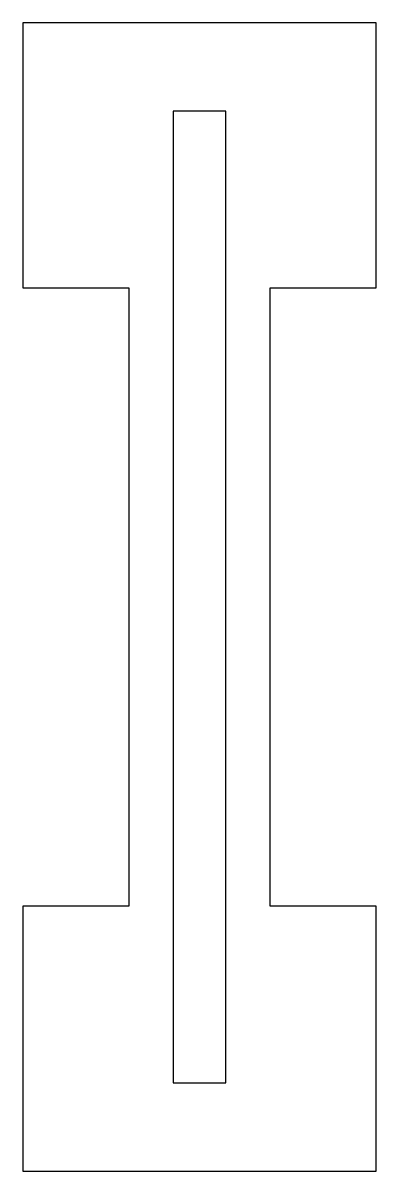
# Model space of a CAD drawing. Header units: millimetres. Extents: x 0 to 20, y 0 to 65.
import ezdxf

# ---------------------------------------------------------------- set-up
doc = ezdxf.new("R2010")
doc.units = ezdxf.units.MM

msp = doc.modelspace()

# ---------------------------------------------------------------- linework, layer by layer
at = {"color": 7, "linetype": 'Continuous', "lineweight": 25}
for p, q in [((20, 65), (0, 65)), ((0, 65), (0, 50)), ((20, 50), (20, 65)), ((8.5, 60), (8.5, 5)), ((11.5, 60), (8.5, 60)), ((11.5, 5), (11.5, 60)), ((0, 50), (6, 50)), ((6, 50), (6, 15)), ((14, 15), (14, 50)), ((14, 50), (20, 50)), ((0, 15), (0, 0)), ((6, 15), (0, 15)), ((20, 15), (14, 15)), ((20, 0), (20, 15)), ((8.5, 5), (11.5, 5)), ((0, 0), (20, 0))]:
    msp.add_line(p, q, dxfattribs=at)

doc.saveas('drawing.dxf')
